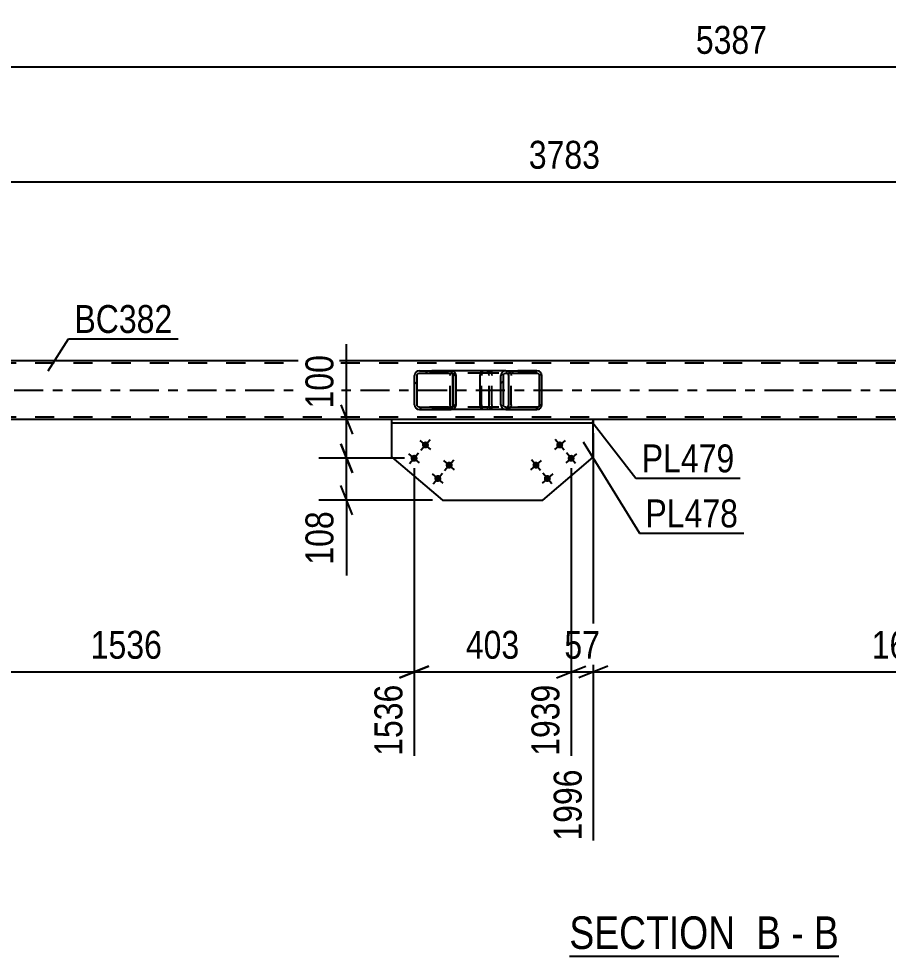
# Model space of a CAD drawing. Header units: millimetres. Extents: x 0 to 841, y 0 to 594.
# Drawn here: x 108.1 to 197.3, y 119.1 to 215.3 of the extents above; entities that cross this region are included whole.
import ezdxf

# ---------------------------------------------------------------- set-up
doc = ezdxf.new("R2010")
doc.units = ezdxf.units.MM
doc.linetypes.add('DXK_LINE_DOT2', pattern=[3.9198, 1.9599, -1.9599])
doc.linetypes.add('DXK_LINE_DOT3', pattern=[5.9187, 2.979, -0.9799, 0.9799, -0.9799])
doc.styles.add('Arial Narrow', font='ARIALN.TTF', dxfattribs={"height": 0.2})

# ---------------------------------------------------------------- blocks, each defined once
blk = doc.blocks.new('Unknown-570369591-13 - 1230')
at = {"color": 6, "linetype": 'Continuous'}
blk.add_line((164.618, 119.085), (192.265, 119.085), dxfattribs=at)
at = {"color": 0, "linetype": 'Continuous'}
for points in [[(182.727, 119.835), (182.727, 123.335), (164.618, 123.335), (164.618, 119.835)], [(186.333, 119.835), (186.333, 123.335), (183.777, 123.335), (183.777, 119.835)], [(188.658, 119.835), (188.658, 123.335), (187.383, 123.335), (187.383, 119.835)], [(192.265, 119.835), (192.265, 123.335), (189.708, 123.335), (189.708, 119.835)]]:
    blk.add_wipeout(points, dxfattribs=at)
at = {"color": 7, "linetype": 'Continuous', "style": 'Arial Narrow'}
for s, height, p in [('SECTION ', 3.3405, (164.618, 119.835)), ('B', 3.34, (183.777, 119.835)), ('B', 3.34, (189.708, 119.835)), ('-', 3.34, (187.383, 119.835))]:
    blk.add_text(s, height=height, dxfattribs=at).set_placement(p)
blk = doc.blocks.new('Part-570369591-1364 - 1230')
at = {"color": 2, "linetype": 'Continuous'}
for p, q in [((237.769, 180.181), (101.763, 180.181)), ((146.412, 174.181), (101.763, 174.181)), ((229.232, 174.181), (167.075, 174.181))]:
    blk.add_line(p, q, dxfattribs=at)
at = {"color": 7, "linetype": 'DXK_LINE_DOT2'}
for p, q in [((260.737, 179.941), (101.763, 179.941)), ((260.737, 174.421), (101.763, 174.421)), ((167.075, 174.181), (146.412, 174.181))]:
    blk.add_line(p, q, dxfattribs=at)
at = {"color": 7, "linetype": 'DXK_LINE_DOT3'}
blk.add_line((101.763, 177.181), (260.737, 177.181), dxfattribs=at)
blk = doc.blocks.new('Part-570369591-1293 - 1230')
at = {"color": 2, "linetype": 'Continuous'}
for p, q in [((167.075, 174.181), (146.412, 174.181)), ((146.412, 173.781), (146.412, 174.181)), ((167.075, 174.181), (167.075, 174.181)), ((167.075, 174.181), (167.075, 173.781)), ((167.075, 173.781), (146.412, 173.781)), ((167.075, 173.781), (167.075, 173.781))]:
    blk.add_line(p, q, dxfattribs=at)
at = {"color": 7, "linetype": 'DXK_LINE_DOT2'}
for p, q in [((146.412, 173.781), (146.412, 174.181)), ((167.075, 173.781), (167.075, 174.181)), ((167.075, 174.181), (167.075, 174.181)), ((167.075, 173.781), (167.075, 173.781))]:
    blk.add_line(p, q, dxfattribs=at)
blk = doc.blocks.new('Part-570369591-1313 - 1230')
at = {"color": 2, "linetype": 'Continuous'}
for p, q in [((146.412, 170.29), (146.412, 173.781)), ((167.075, 170.29), (167.075, 173.781)), ((146.412, 170.29), (151.59, 165.882)), ((161.898, 165.882), (167.075, 170.29)), ((151.59, 165.882), (161.898, 165.882))]:
    blk.add_line(p, q, dxfattribs=at)
at = {"color": 7, "linetype": 'DXK_LINE_DOT2'}
blk.add_line((167.075, 173.781), (146.412, 173.781), dxfattribs=at)
blk = doc.blocks.new('Bolt-570369591-1340 - 1230')
at = {"linetype": 'Continuous'}
for points in [[(149.583, 171.793, -1), (150.131, 171.326, -1)], [(148.416, 170.423, -1), (148.965, 169.956, -1)], [(152.02, 169.719, -1), (152.568, 169.252, -1)], [(150.853, 168.348, -1), (151.401, 167.881, -1)]]:
    blk.add_hatch(color=1, dxfattribs=at).paths.add_polyline_path(points)
at = {"color": 1, "linetype": 'Continuous'}
for p, q in [((150.406, 171.093), (149.309, 172.026)), ((149.391, 171.012), (150.324, 172.108)), ((149.239, 169.722), (148.142, 170.656)), ((148.224, 169.641), (149.157, 170.737)), ((152.842, 169.019), (151.746, 169.952)), ((151.827, 168.937), (152.761, 170.034)), ((151.675, 167.648), (150.579, 168.582)), ((150.66, 167.567), (151.594, 168.663))]:
    blk.add_line(p, q, dxfattribs=at)
blk = doc.blocks.new('Bolt-570369591-1341 - 1230')
at = {"linetype": 'Continuous'}
for points in [[(163.356, 171.326, -1), (163.905, 171.793, -1)], [(164.523, 169.956, -1), (165.071, 170.423, -1)], [(160.92, 169.252, -1), (161.468, 169.719, -1)], [(162.087, 167.881, -1), (162.635, 168.348, -1)]]:
    blk.add_hatch(color=1, dxfattribs=at).paths.add_polyline_path(points)
at = {"color": 1, "linetype": 'Continuous'}
for p, q in [((164.179, 172.026), (163.082, 171.093)), ((164.097, 171.012), (163.164, 172.108)), ((165.346, 170.656), (164.249, 169.722)), ((165.264, 169.641), (164.331, 170.737)), ((161.742, 169.952), (160.646, 169.019)), ((161.661, 168.937), (160.727, 170.034)), ((162.909, 168.582), (161.813, 167.648)), ((162.827, 167.567), (161.894, 168.663))]:
    blk.add_line(p, q, dxfattribs=at)
blk = doc.blocks.new('Part-570369591-1346 - 1230')
at = {"linetype": 'Continuous'}
h = blk.add_hatch(dxfattribs=at)
h.set_pattern_fill('', scale=0.7, style=0, pattern_type=0)
h.set_pattern_definition([(45, (152.9535, 178.8847), (-1.57154, 1.57154), [])])
h.paths.add_polyline_path([(152.992, 178.701), (152.953, 178.885), (152.843, 179.04), (152.677, 179.144), (152.482, 179.181), (149.246, 179.181), (149.051, 179.144), (148.885, 179.04), (148.775, 178.885), (148.736, 178.701), (148.736, 175.661), (148.775, 175.477), (148.885, 175.322), (149.051, 175.218), (149.246, 175.181), (152.482, 175.181), (152.677, 175.218), (152.843, 175.322), (152.953, 175.477), (152.992, 175.661)])
h.paths.add_polyline_path([(152.718, 175.569), (152.662, 175.491), (152.579, 175.439), (152.482, 175.421), (149.246, 175.421), (149.149, 175.439), (149.066, 175.491), (149.011, 175.569), (148.991, 175.661), (148.991, 178.701), (149.011, 178.793), (149.066, 178.871), (149.149, 178.923), (149.246, 178.941), (152.482, 178.941), (152.579, 178.923), (152.662, 178.871), (152.718, 178.793), (152.737, 178.701), (152.737, 175.661)])
at = {"color": 2, "linetype": 'Continuous'}
for p, q in [((149.246, 179.181), (149.051, 179.144)), ((149.246, 179.181), (152.482, 179.181)), ((155.747, 179.181), (152.482, 179.181)), ((152.677, 179.144), (152.482, 179.181)), ((148.775, 178.885), (148.736, 178.701)), ((148.736, 175.661), (148.736, 178.701)), ((148.991, 178.701), (149.011, 178.793)), ((148.991, 175.661), (148.991, 178.701)), ((149.011, 178.793), (149.066, 178.871)), ((149.066, 178.871), (149.149, 178.923)), ((149.149, 178.923), (149.246, 178.941)), ((149.246, 178.941), (152.482, 178.941)), ((152.482, 178.941), (152.579, 178.923)), ((152.579, 178.923), (152.662, 178.871)), ((152.658, 178.701), (152.678, 178.793)), ((152.658, 175.661), (152.658, 178.701)), ((152.662, 178.871), (152.718, 178.793)), ((152.678, 178.793), (152.698, 178.821)), ((152.718, 178.793), (152.737, 178.701)), ((152.737, 175.661), (152.737, 178.701)), ((152.992, 178.701), (152.953, 178.885)), ((152.992, 175.661), (152.992, 178.701)), ((148.736, 175.661), (148.775, 175.477)), ((149.011, 175.569), (148.991, 175.661)), ((149.066, 175.491), (149.011, 175.569)), ((149.051, 175.218), (149.246, 175.181)), ((149.149, 175.439), (149.066, 175.491)), ((149.246, 175.421), (149.149, 175.439)), ((149.246, 175.421), (152.482, 175.421)), ((149.246, 175.181), (152.482, 175.181)), ((152.579, 175.439), (152.482, 175.421)), ((152.482, 175.181), (152.677, 175.218)), ((155.747, 175.181), (152.482, 175.181)), ((152.662, 175.491), (152.579, 175.439)), ((152.678, 175.569), (152.658, 175.661)), ((152.718, 175.569), (152.662, 175.491)), ((152.698, 175.541), (152.678, 175.569)), ((152.737, 175.661), (152.718, 175.569)), ((152.953, 175.477), (152.992, 175.661))]:
    blk.add_line(p, q, dxfattribs=at)
at = {"color": 7, "linetype": 'DXK_LINE_DOT2'}
for p, q in [((152.482, 179.181), (149.246, 179.181)), ((152.718, 179.144), (152.914, 179.181)), ((156.149, 179.181), (155.747, 179.181)), ((156.149, 179.181), (156.344, 179.144)), ((156.149, 178.941), (149.246, 178.941)), ((152.403, 178.701), (152.442, 178.885)), ((152.403, 175.661), (152.403, 178.701)), ((152.698, 178.821), (152.733, 178.871)), ((152.816, 178.923), (152.733, 178.871)), ((152.914, 178.941), (152.816, 178.923)), ((156.247, 178.923), (156.149, 178.941)), ((156.33, 178.871), (156.247, 178.923)), ((156.385, 178.793), (156.33, 178.871)), ((156.404, 178.701), (156.385, 178.793)), ((156.404, 175.661), (156.404, 178.701)), ((156.621, 178.885), (156.66, 178.701)), ((156.66, 175.661), (156.66, 178.701)), ((156.149, 175.421), (149.246, 175.421)), ((152.482, 175.181), (149.246, 175.181)), ((152.442, 175.477), (152.403, 175.661)), ((152.733, 175.491), (152.698, 175.541)), ((152.914, 175.181), (152.718, 175.218)), ((152.733, 175.491), (152.816, 175.439)), ((152.816, 175.439), (152.914, 175.421)), ((156.149, 175.181), (155.747, 175.181)), ((156.149, 175.421), (156.247, 175.439)), ((156.344, 175.218), (156.149, 175.181)), ((156.247, 175.439), (156.33, 175.491)), ((156.33, 175.491), (156.385, 175.569)), ((156.385, 175.569), (156.404, 175.661)), ((156.66, 175.661), (156.621, 175.477))]:
    blk.add_line(p, q, dxfattribs=at)
at = {"color": 2, "linetype": 'Continuous'}
for centre, start, end in [((149.227, 178.68), 110.75831, 155.68003), ((152.501, 178.68), 24.31997, 69.24169), ((149.227, 175.682), 204.31997, 249.24169), ((152.501, 175.682), 290.75831, 335.68003)]:
    blk.add_arc(centre, 0.496, start, end, dxfattribs=at)
at = {"color": 7, "linetype": 'DXK_LINE_DOT2'}
for centre, start, end in [((152.894, 178.68), 110.75832, 155.68005), ((156.168, 178.68), 24.31995, 69.24168), ((152.894, 175.682), 204.31995, 249.24168), ((156.168, 175.682), 290.75832, 335.68005)]:
    blk.add_arc(centre, 0.496, start, end, dxfattribs=at)
blk = doc.blocks.new('Part-570369591-1347 - 1230')
at = {"linetype": 'Continuous'}
h = blk.add_hatch(dxfattribs=at)
h.set_pattern_fill('', scale=0.7, style=0, pattern_type=0)
h.set_pattern_definition([(45, (161.7557, 178.8847), (-1.57154, 1.57154), [])])
h.paths.add_polyline_path([(161.794, 178.701), (161.756, 178.885), (161.647, 179.04), (161.484, 179.144), (161.291, 179.181), (158.107, 179.181), (157.914, 179.144), (157.751, 179.04), (157.642, 178.885), (157.604, 178.701), (157.604, 175.661), (157.642, 175.477), (157.751, 175.322), (157.914, 175.218), (158.107, 175.181), (161.291, 175.181), (161.484, 175.218), (161.647, 175.322), (161.756, 175.477), (161.794, 175.661)])
h.paths.add_polyline_path([(161.523, 175.569), (161.469, 175.491), (161.387, 175.439), (161.291, 175.421), (158.107, 175.421), (158.011, 175.439), (157.929, 175.491), (157.875, 175.569), (157.856, 175.661), (157.856, 178.701), (157.875, 178.793), (157.929, 178.871), (158.011, 178.923), (158.107, 178.941), (161.291, 178.941), (161.387, 178.923), (161.469, 178.871), (161.523, 178.793), (161.543, 178.701), (161.543, 175.661)])
at = {"color": 2, "linetype": 'Continuous'}
for p, q in [((155.497, 178.885), (155.556, 179.04)), ((155.556, 179.04), (155.644, 179.144)), ((155.644, 179.144), (155.747, 179.181)), ((158.107, 179.181), (155.747, 179.181)), ((158.107, 179.181), (157.914, 179.144)), ((158.107, 179.181), (161.291, 179.181)), ((161.484, 179.144), (161.291, 179.181)), ((155.477, 178.701), (155.497, 178.885)), ((155.477, 175.661), (155.477, 178.701)), ((157.642, 178.885), (157.604, 178.701)), ((157.604, 175.661), (157.604, 178.701)), ((157.856, 178.701), (157.875, 178.793)), ((157.856, 175.661), (157.856, 178.701)), ((157.875, 178.793), (157.929, 178.871)), ((157.929, 178.871), (158.011, 178.923)), ((158.011, 178.923), (158.107, 178.941)), ((158.107, 178.941), (161.291, 178.941)), ((158.247, 178.923), (158.151, 178.941)), ((158.328, 178.871), (158.247, 178.923)), ((158.383, 178.793), (158.328, 178.871)), ((158.402, 178.701), (158.383, 178.793)), ((158.402, 175.661), (158.402, 178.701)), ((161.291, 178.941), (161.387, 178.923)), ((161.387, 178.923), (161.469, 178.871)), ((161.469, 178.871), (161.523, 178.793)), ((161.523, 178.793), (161.543, 178.701)), ((161.543, 175.661), (161.543, 178.701)), ((161.794, 178.701), (161.756, 178.885)), ((161.794, 175.661), (161.794, 178.701)), ((155.497, 175.477), (155.477, 175.661)), ((155.556, 175.322), (155.497, 175.477)), ((155.644, 175.218), (155.556, 175.322)), ((155.747, 175.181), (155.644, 175.218)), ((158.107, 175.181), (155.747, 175.181)), ((157.604, 175.661), (157.642, 175.477)), ((157.875, 175.569), (157.856, 175.661)), ((157.929, 175.491), (157.875, 175.569)), ((157.914, 175.218), (158.107, 175.181)), ((158.011, 175.439), (157.929, 175.491)), ((158.107, 175.421), (158.011, 175.439)), ((158.107, 175.421), (161.291, 175.421)), ((158.107, 175.181), (161.291, 175.181)), ((158.151, 175.421), (158.247, 175.439)), ((158.247, 175.439), (158.328, 175.491)), ((158.328, 175.491), (158.383, 175.569)), ((158.383, 175.569), (158.402, 175.661)), ((161.387, 175.439), (161.291, 175.421)), ((161.291, 175.181), (161.484, 175.218)), ((161.469, 175.491), (161.387, 175.439)), ((161.523, 175.569), (161.469, 175.491)), ((161.543, 175.661), (161.523, 175.569)), ((161.756, 175.477), (161.794, 175.661))]:
    blk.add_line(p, q, dxfattribs=at)
at = {"color": 7, "linetype": 'DXK_LINE_DOT2'}
for p, q in [((156.66, 178.941), (156.66, 179.181)), ((161.291, 179.181), (158.107, 179.181)), ((158.151, 179.181), (158.343, 179.144)), ((155.622, 178.793), (155.612, 178.701)), ((155.612, 175.661), (155.612, 178.701)), ((155.652, 178.871), (155.622, 178.793)), ((155.696, 178.923), (155.652, 178.871)), ((155.747, 178.941), (155.696, 178.923)), ((161.291, 178.941), (155.747, 178.941)), ((158.615, 178.885), (158.653, 178.701)), ((158.653, 175.661), (158.653, 178.701)), ((155.612, 175.661), (155.622, 175.569)), ((155.622, 175.569), (155.652, 175.491)), ((155.652, 175.491), (155.696, 175.439)), ((155.696, 175.439), (155.747, 175.421)), ((161.291, 175.421), (155.747, 175.421)), ((156.66, 175.181), (156.66, 175.421)), ((158.151, 175.181), (158.107, 175.181)), ((158.343, 175.218), (158.151, 175.181)), ((158.151, 175.181), (161.291, 175.181)), ((158.653, 175.661), (158.615, 175.477))]:
    blk.add_line(p, q, dxfattribs=at)
at = {"color": 2, "linetype": 'Continuous'}
for centre, start, end in [((158.092, 178.686), 111.19411, 156.1506), ((161.306, 178.686), 23.8494, 68.80589), ((158.092, 175.676), 203.8494, 248.80589), ((161.306, 175.676), 291.19411, 336.1506)]:
    blk.add_arc(centre, 0.492, start, end, dxfattribs=at)
at = {"color": 7, "linetype": 'DXK_LINE_DOT2'}
for centre, start, end in [((158.165, 178.686), 23.84941, 68.8059), ((158.165, 175.676), 291.1941, 336.15059)]:
    blk.add_arc(centre, 0.492, start, end, dxfattribs=at)
blk = doc.blocks.new('StraightDimension-570369591-1517 - 1230')
at = {"color": 7, "linetype": 'Continuous'}
blk.add_line((89.663, 210.349), (272.837, 210.349), dxfattribs=at)
at = {"color": 0}
blk.add_wipeout([(185.506, 211.099), (185.506, 215.299), (176.994, 215.299), (176.994, 211.099)], dxfattribs=at)
at = {"color": 3, "style": 'Arial Narrow'}
blk.add_text('5387', height=2.8633, dxfattribs=at).set_placement((177.594, 211.699))
blk = doc.blocks.new('StraightDimension-570369591-1859 - 1230')
at = {"color": 7, "linetype": 'Continuous'}
for p, q in [((141.163, 171.689), (142.363, 168.689)), ((147.691, 170.189), (138.913, 170.189)), ((141.763, 165.882), (141.763, 170.189)), ((142.363, 164.382), (141.163, 167.382)), ((150.59, 165.882), (138.913, 165.882)), ((141.763, 165.882), (141.763, 158.148)), ((141.763, 165.882), (141.763, 158.148))]:
    blk.add_line(p, q, dxfattribs=at)
at = {"color": 0}
blk.add_wipeout([(141.013, 165.357), (136.813, 165.357), (136.813, 158.673), (141.013, 158.673)], dxfattribs=at)
at = {"color": 3, "style": 'Arial Narrow'}
blk.add_text('108', height=2.8633, rotation=90.00021, dxfattribs=at).set_placement((140.413, 159.273))
blk = doc.blocks.new('StraightDimension-570369591-1860 - 1230')
at = {"color": 7, "linetype": 'Continuous'}
for p, q in [((141.763, 174.181), (141.763, 181.915)), ((141.763, 174.181), (141.763, 181.915)), ((141.163, 175.681), (142.363, 172.681)), ((145.412, 174.181), (138.913, 174.181)), ((141.763, 170.189), (141.763, 174.181)), ((142.363, 168.689), (141.163, 171.689)), ((147.691, 170.189), (138.913, 170.189))]:
    blk.add_line(p, q, dxfattribs=at)
at = {"color": 0}
blk.add_wipeout([(141.013, 181.39), (136.813, 181.39), (136.813, 174.706), (141.013, 174.706)], dxfattribs=at)
at = {"color": 3, "style": 'Arial Narrow'}
blk.add_text('100', height=2.8633, rotation=90.00021, dxfattribs=at).set_placement((140.413, 175.306))
blk = doc.blocks.new('StraightDimension-570369591-4757 - 1230')
at = {"color": 7, "linetype": 'Continuous'}
for p, q in [((167.075, 172.781), (167.075, 130.955)), ((231.51, 166.47), (231.51, 139.655)), ((168.575, 148.868), (165.575, 147.668)), ((167.075, 148.268), (231.51, 148.268)), ((230.01, 147.668), (233.01, 148.868))]:
    blk.add_line(p, q, dxfattribs=at)
at = {"color": 0}
blk.add_wipeout([(203.549, 149.018), (203.549, 153.218), (195.036, 153.218), (195.036, 149.018)], dxfattribs=at)
at = {"color": 3, "style": 'Arial Narrow'}
blk.add_text('1611', height=2.8633, dxfattribs=at).set_placement((195.636, 149.618))
at = {"color": 0, "linetype": 'Continuous'}
blk.add_wipeout([(230.91, 147.568), (226.71, 147.568), (226.71, 139.055), (230.91, 139.055)], dxfattribs=at)
at = {"color": 3, "linetype": 'Continuous', "style": 'Arial Narrow'}
blk.add_text('3606', height=2.8633, rotation=90.00021, dxfattribs=at).set_placement((230.31, 139.655))
blk = doc.blocks.new('StraightDimension-570369591-4758 - 1230')
at = {"color": 7, "linetype": 'Continuous'}
for p, q in [((167.075, 172.781), (167.075, 130.955)), ((164.797, 169.189), (164.797, 139.655)), ((163.297, 147.668), (166.297, 148.868)), ((164.797, 148.268), (167.075, 148.268)), ((168.575, 148.868), (165.575, 147.668))]:
    blk.add_line(p, q, dxfattribs=at)
at = {"color": 0, "linetype": 'Continuous'}
blk.add_wipeout([(166.475, 138.868), (162.275, 138.868), (162.275, 130.355), (166.475, 130.355)], dxfattribs=at)
at = {"color": 3, "linetype": 'Continuous', "style": 'Arial Narrow'}
blk.add_text('1996', height=2.8633, rotation=90.00021, dxfattribs=at).set_placement((165.875, 130.955))
at = {"color": 0}
blk.add_wipeout([(168.364, 149.018), (168.364, 153.218), (163.508, 153.218), (163.508, 149.018)], dxfattribs=at)
at = {"color": 3, "style": 'Arial Narrow'}
blk.add_text('57', height=2.8633, dxfattribs=at).set_placement((164.108, 149.618))
blk = doc.blocks.new('StraightDimension-570369591-4759 - 1230')
at = {"color": 7, "linetype": 'Continuous'}
for p, q in [((148.691, 169.189), (148.691, 139.655)), ((164.797, 169.189), (164.797, 139.655)), ((150.191, 148.868), (147.191, 147.668)), ((148.691, 148.268), (164.797, 148.268)), ((163.297, 147.668), (166.297, 148.868))]:
    blk.add_line(p, q, dxfattribs=at)
at = {"color": 0}
blk.add_wipeout([(160.086, 149.018), (160.086, 153.218), (153.402, 153.218), (153.402, 149.018)], dxfattribs=at)
at = {"color": 3, "style": 'Arial Narrow'}
blk.add_text('403', height=2.8633, dxfattribs=at).set_placement((154.002, 149.618))
at = {"color": 0, "linetype": 'Continuous'}
blk.add_wipeout([(164.197, 147.568), (159.997, 147.568), (159.997, 139.055), (164.197, 139.055)], dxfattribs=at)
at = {"color": 3, "linetype": 'Continuous', "style": 'Arial Narrow'}
blk.add_text('1939', height=2.8633, rotation=90.00021, dxfattribs=at).set_placement((163.597, 139.655))
blk = doc.blocks.new('StraightDimension-570369591-4760 - 1230')
at = {"color": 7, "linetype": 'Continuous'}
for p, q in [((89.663, 179.181), (89.663, 145.14)), ((148.691, 169.189), (148.691, 139.655)), ((91.163, 148.868), (88.163, 147.668)), ((89.663, 148.268), (148.691, 148.268)), ((147.191, 147.668), (150.191, 148.868))]:
    blk.add_line(p, q, dxfattribs=at)
at = {"color": 0}
blk.add_wipeout([(123.433, 149.018), (123.433, 153.218), (114.921, 153.218), (114.921, 149.018)], dxfattribs=at)
at = {"color": 3, "style": 'Arial Narrow'}
blk.add_text('1536', height=2.8633, dxfattribs=at).set_placement((115.521, 149.618))
at = {"color": 0, "linetype": 'Continuous'}
for points in [[(89.063, 147.568), (84.863, 147.568), (84.863, 144.54), (89.063, 144.54)], [(148.091, 147.568), (143.891, 147.568), (143.891, 139.055), (148.091, 139.055)]]:
    blk.add_wipeout(points, dxfattribs=at)
at = {"color": 3, "linetype": 'Continuous', "style": 'Arial Narrow'}
for s, height, p in [('0', 2.863, (88.463, 145.14)), ('1536', 2.8633, (147.491, 139.655))]:
    blk.add_text(s, height=height, rotation=90.00021, dxfattribs=at).set_placement(p)
blk = doc.blocks.new('StraightDimension-570369591-4966 - 1230')
at = {"color": 7, "linetype": 'Continuous'}
for p, q in [((238.569, 189.581), (238.569, 207.168)), ((89.663, 175.181), (89.663, 201.684)), ((91.163, 199.156), (88.163, 197.956)), ((89.663, 198.556), (238.569, 198.556)), ((237.069, 197.956), (240.069, 199.156))]:
    blk.add_line(p, q, dxfattribs=at)
at = {"color": 0}
blk.add_wipeout([(168.372, 199.306), (168.372, 203.506), (159.86, 203.506), (159.86, 199.306)], dxfattribs=at)
at = {"color": 3, "style": 'Arial Narrow'}
blk.add_text('3783', height=2.8633, dxfattribs=at).set_placement((160.46, 199.906))
at = {"color": 0, "linetype": 'Continuous'}
for points in [[(237.969, 207.768), (233.769, 207.768), (233.769, 199.256), (237.969, 199.256)], [(89.063, 202.284), (84.863, 202.284), (84.863, 199.256), (89.063, 199.256)]]:
    blk.add_wipeout(points, dxfattribs=at)
at = {"color": 3, "linetype": 'Continuous', "style": 'Arial Narrow'}
for s, height, p in [('3783', 2.8633, (237.369, 199.856)), ('0', 2.863, (88.463, 199.856))]:
    blk.add_text(s, height=height, rotation=90.00021, dxfattribs=at).set_placement(p)
blk = doc.blocks.new('Mark-570369591-1309 - 1230')
at = {"color": 30, "linetype": 'Continuous'}
for p, q in [((166.023, 171.895), (171.823, 162.501)), ((171.823, 162.501), (182.527, 162.501))]:
    blk.add_line(p, q, dxfattribs=at)
at = {"color": 0}
blk.add_wipeout([(181.927, 163.101), (181.927, 166.101), (172.423, 166.101), (172.423, 163.101)], dxfattribs=at)
blk.add_wipeout([(181.927, 163.101), (181.927, 166.101), (172.423, 166.101), (172.423, 163.101)], dxfattribs=at)
at = {"color": 3, "style": 'Arial Narrow'}
blk.add_text('PL478', height=2.8633, dxfattribs=at).set_placement((172.423, 163.101))
blk = doc.blocks.new('Mark-570369591-1288 - 1230')
at = {"color": 30, "linetype": 'Continuous'}
for p, q in [((166.908, 173.959), (171.447, 168.147)), ((171.447, 168.147), (182.151, 168.147))]:
    blk.add_line(p, q, dxfattribs=at)
at = {"color": 0}
blk.add_wipeout([(181.551, 168.747), (181.551, 171.747), (172.047, 171.747), (172.047, 168.747)], dxfattribs=at)
blk.add_wipeout([(181.551, 168.747), (181.551, 171.747), (172.047, 171.747), (172.047, 168.747)], dxfattribs=at)
at = {"color": 3, "style": 'Arial Narrow'}
blk.add_text('PL479', height=2.8633, dxfattribs=at).set_placement((172.047, 168.747))
blk = doc.blocks.new('Mark-570369591-1360 - 1230')
at = {"color": 30, "linetype": 'Continuous'}
for p, q in [((111.147, 179.162), (113.255, 182.451)), ((113.255, 182.451), (124.504, 182.451))]:
    blk.add_line(p, q, dxfattribs=at)
at = {"color": 0}
blk.add_wipeout([(123.904, 183.051), (123.904, 186.051), (113.855, 186.051), (113.855, 183.051)], dxfattribs=at)
blk.add_wipeout([(123.904, 183.051), (123.904, 186.051), (113.855, 186.051), (113.855, 183.051)], dxfattribs=at)
at = {"color": 3, "style": 'Arial Narrow'}
blk.add_text('BC382', height=2.8633, dxfattribs=at).set_placement((113.855, 183.051))

msp = doc.modelspace()

# ---------------------------------------------------------------- block references
for name in ['StraightDimension-570369591-1517 - 1230', 'Part-570369591-1364 - 1230', 'Part-570369591-1346 - 1230', 'Part-570369591-1347 - 1230', 'Part-570369591-1293 - 1230', 'Part-570369591-1313 - 1230', 'Bolt-570369591-1340 - 1230', 'Bolt-570369591-1341 - 1230', 'Unknown-570369591-13 - 1230']:
    msp.add_blockref(name, (0, 0))

# ---------------------------------------------------------------- next in the draw order: block references
for name in ['StraightDimension-570369591-4757 - 1230', 'StraightDimension-570369591-1859 - 1230']:
    msp.add_blockref(name, (0, 0))

# ---------------------------------------------------------------- next in the draw order: block references
for name in ['StraightDimension-570369591-1860 - 1230', 'StraightDimension-570369591-4758 - 1230']:
    msp.add_blockref(name, (0, 0))

# ---------------------------------------------------------------- next in the draw order: block references
msp.add_blockref('StraightDimension-570369591-4759 - 1230', (0, 0))

# ---------------------------------------------------------------- next in the draw order: block references
for name in ['StraightDimension-570369591-4760 - 1230', 'Mark-570369591-1309 - 1230']:
    msp.add_blockref(name, (0, 0))

# ---------------------------------------------------------------- next in the draw order: block references
for name in ['StraightDimension-570369591-4966 - 1230', 'Mark-570369591-1288 - 1230']:
    msp.add_blockref(name, (0, 0))

# ---------------------------------------------------------------- next in the draw order: block references
msp.add_blockref('Mark-570369591-1360 - 1230', (0, 0))

doc.saveas('drawing.dxf')
